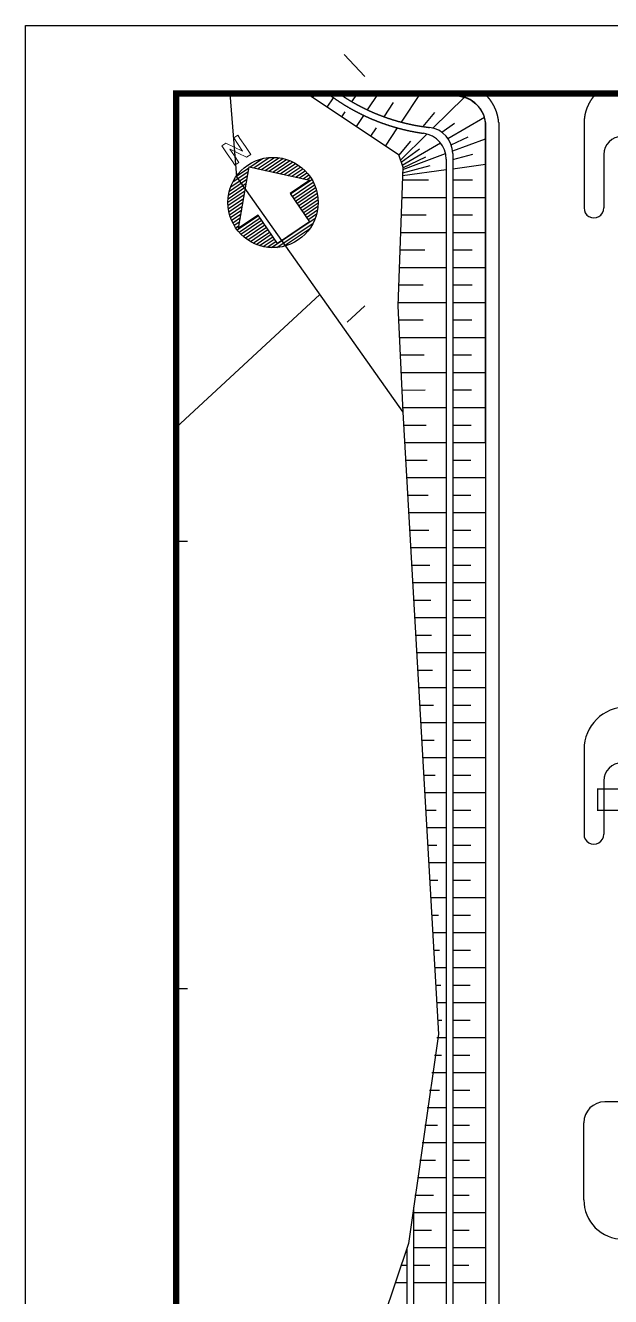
# Model space of a CAD drawing. Header units: millimetres. Extents: x 0 to 420500, y 0 to 297000.
# Drawn here: x 0 to 90210, y 101003 to 297000 of the extents above; entities that cross this region are included whole.
import ezdxf
from ezdxf.xclip import XClip

# ---------------------------------------------------------------- set-up
doc = ezdxf.new("R2010")
doc.units = ezdxf.units.MM
doc.header["$LTSCALE"] = 5000
doc.header["$XCLIPFRAME"] = 0
doc.linetypes.add('CEN', pattern=[62, 60, -1, 0, -1])
doc.linetypes.add('PHANTOM', pattern=[63.5, 31.75, -6.35, 6.35, -6.35, 6.35, -6.35])
doc.layers.get('Defpoints').update_dxf_attribs({"color": 167})
for name, color, linetype in [('arch', 8, 'Continuous'), ('S', 4, 'Continuous'), ('SHT', 5, 'Continuous'), ('TRAY', 3, 'Continuous'), ('XREF', 7, 'CEN')]:
    doc.layers.add(name, color=color, linetype=linetype)

# ---------------------------------------------------------------- blocks, each defined once
blk = doc.blocks.new('XR-FORM-ET', base_point=(461, 408))
at = {"layer": 'SHT', "color": 171}
for p, q in [((9300, 87000), (10000, 87000)), ((9300, 59400), (10000, 59400))]:
    blk.add_line(p, q, dxfattribs=at)
at = {"layer": 'SHT'}
blk.add_lwpolyline([(0, 118800), (168200, 118800), (168200, 0), (0, 0)], close=True, dxfattribs=at)
at = {"layer": 'SHT', "const_width": 400}
blk.add_lwpolyline([(9300, 114600), (163900, 114600), (163900, 4200), (9300, 4200)], close=True, dxfattribs=at)
blk = doc.blocks.new('arrow03')
at = {"color": 0}
for p, q in [((-0.5, 0.866), (-0.5, 0.429)), ((-0.437, 0.899), (-0.437, 0.429)), ((-0.375, 0.927), (-0.375, 0.429)), ((-0.312, 0.95), (-0.312, 0.429)), ((-0.25, 0.968), (-0.25, 0.429)), ((-0.187, 0.982), (-0.187, 0.429)), ((-0.125, 0.992), (-0.125, 0.429)), ((-0.062, 0.998), (-0.062, 0.429)), ((-0.048, 0.952), (0.952, 0)), ((-0.048, 0.429), (-0.048, 0.952)), ((0, 1), (0, 0.907)), ((0.063, 0.998), (0.063, 0.848)), ((0.125, 0.992), (0.125, 0.788)), ((0.188, 0.982), (0.188, 0.728)), ((0.25, 0.968), (0.25, 0.669)), ((0.313, 0.95), (0.313, 0.609)), ((0.375, 0.927), (0.375, 0.55)), ((0.438, 0.899), (0.438, 0.49)), ((0.5, 0.866), (0.5, 0.431)), ((-0.687, 0.726), (-0.687, 0.429)), ((-0.625, 0.781), (-0.625, 0.429)), ((-0.562, 0.827), (-0.562, 0.429)), ((0.563, 0.827), (0.563, 0.371)), ((0.625, 0.781), (0.625, 0.312)), ((0.688, 0.726), (0.688, 0.252)), ((-0.812, 0.583), (-0.812, -0.583)), ((-0.75, 0.661), (-0.75, 0.429)), ((0.75, 0.661), (0.75, 0.193)), ((0.813, 0.583), (0.813, 0.133)), ((-0.937, 0.348), (-0.937, -0.348)), ((-0.875, 0.484), (-0.875, -0.484)), ((-0.81, -0.429), (-0.81, 0.429)), ((-0.81, 0.429), (-0.048, 0.429)), ((0.875, 0.484), (0.875, 0.074)), ((0.938, 0.348), (0.938, 0.014)), ((0.952, 0), (-0.048, -0.952)), ((0.813, -0.133), (0.813, -0.583)), ((0.875, -0.074), (0.875, -0.484)), ((0.938, -0.014), (0.938, -0.348)), ((0.625, -0.312), (0.625, -0.781)), ((0.688, -0.252), (0.688, -0.726)), ((0.75, -0.193), (0.75, -0.661)), ((-0.048, -0.429), (-0.81, -0.429)), ((-0.75, -0.429), (-0.75, -0.661)), ((-0.687, -0.429), (-0.687, -0.726)), ((-0.625, -0.429), (-0.625, -0.781)), ((-0.562, -0.429), (-0.562, -0.827)), ((-0.5, -0.429), (-0.5, -0.866)), ((-0.437, -0.429), (-0.437, -0.899)), ((-0.375, -0.429), (-0.375, -0.927)), ((-0.312, -0.429), (-0.312, -0.95)), ((-0.25, -0.429), (-0.25, -0.968)), ((-0.187, -0.429), (-0.187, -0.982)), ((-0.125, -0.429), (-0.125, -0.992)), ((-0.062, -0.429), (-0.062, -0.998)), ((-0.048, -0.952), (-0.048, -0.429)), ((0.438, -0.49), (0.438, -0.899)), ((0.5, -0.431), (0.5, -0.866)), ((0.563, -0.371), (0.563, -0.827)), ((0.25, -0.669), (0.25, -0.968)), ((0.313, -0.609), (0.313, -0.95)), ((0.375, -0.55), (0.375, -0.927)), ((0.125, -0.788), (0.125, -0.992)), ((0.188, -0.728), (0.188, -0.982)), ((0, -0.907), (0, -1)), ((0.063, -0.848), (0.063, -0.998))]:
    blk.add_line(p, q, dxfattribs=at)
at = {"color": 0, "lineweight": 0}
blk.add_lwpolyline([(1.673, 0.239), (1.459, 0.239), (1.243, 0.239), (1.156, 0.239), (1.156, 0.133), (1.335, 0.133), (1.514, 0.133), (1.514, 0.128), (1.337, 0.027), (1.159, -0.074), (1.156, -0.183), (1.37, -0.183), (1.586, -0.183), (1.673, -0.183), (1.673, -0.077), (1.497, -0.077), (1.321, -0.077), (1.321, -0.072), (1.497, 0.029), (1.673, 0.133), (1.673, 0.239)], dxfattribs=at)
at = {"color": 0}
blk.add_circle((0, 0), 1, dxfattribs=at)
blk = doc.blocks.new('XR-배치도', base_point=(461, 408))
at = {"layer": 'arch'}
for p, q in [((198776, 357651), (208341, 348779)), ((204380, 356593), (210406, 351005)), ((182646, 346440), (183504, 346999)), ((183504, 346999), (184338, 347324)), ((184338, 347324), (185228, 347484)), ((185228, 347484), (186193, 347460)), ((186193, 347460), (187304, 347173)), ((186212, 340683), (187623, 347033)), ((187304, 347173), (188418, 346543)), ((189731, 348086), (332233, 215924)), ((180145, 343941), (181224, 344964)), ((181224, 344964), (181935, 345708)), ((181935, 345708), (182646, 346440)), ((183471, 340072), (183263, 346869)), ((188418, 346543), (330857, 214441)), ((188418, 346543), (189685, 345368)), ((224569, 313015), (188418, 346543)), ((188418, 346543), (264141, 276316)), ((189685, 345368), (212698, 324025)), ((178697, 342738), (180145, 343941)), ((184882, 340643), (185150, 343026)), ((187272, 340388), (188133, 343128)), ((188136, 339904), (190202, 344888)), ((177587, 341929), (178697, 342738)), ((179502, 337129), (178249, 342400)), ((182260, 339103), (181907, 341891)), ((189101, 339009), (190600, 341837)), ((190143, 338042), (193078, 342222)), ((174559, 334585), (173373, 339576)), ((184438, 332702), (185918, 339362)), ((188421, 339640), (327417, 210731)), ((193537, 339080), (191450, 336830)), ((177060, 335731), (176449, 338304)), ((183687, 333023), (183511, 338771)), ((184992, 332323), (187684, 338814)), ((185661, 331656), (189557, 337206)), ((188386, 338292), (326728, 209989)), ((196870, 338705), (193429, 334995)), ((172001, 333679), (171364, 336357)), ((180524, 332829), (179749, 336090)), ((182994, 333319), (182629, 336194)), ((184007, 332886), (184403, 336394)), ((184797, 332518), (185964, 336228)), ((185361, 331955), (187404, 335808)), ((197472, 335386), (195407, 333160)), ((161408, 328284), (182848, 333381)), ((175273, 331580), (174796, 333590)), ((177899, 332204), (177535, 333733)), ((182848, 333381), (184743, 332572)), ((188919, 334100), (186175, 331142)), ((192741, 334253), (188087, 329235)), ((200827, 335035), (197386, 331325)), ((170023, 330332), (169622, 332020)), ((172648, 330956), (172429, 331879)), ((184743, 332572), (199901, 317447)), ((201407, 331693), (199365, 329490)), ((204784, 331365), (201343, 327655)), ((167397, 329708), (167207, 330508)), ((192628, 330163), (189998, 327328)), ((196698, 330583), (191910, 325420)), ((205342, 327999), (203322, 325820)), ((208741, 327695), (205300, 323985)), ((196425, 326321), (193821, 323513)), ((200655, 326913), (195733, 321606)), ((209277, 324305), (207279, 322150)), ((212698, 324025), (209257, 320315)), ((212698, 324025), (224569, 313015)), ((200222, 322478), (197644, 319698)), ((204612, 323243), (199556, 317791)), ((208569, 319573), (203660, 314280)), ((213212, 320611), (211236, 318480)), ((216655, 320355), (213215, 316645)), ((204171, 318799), (201594, 316021)), ((199901, 317447), (212433, 306892)), ((212526, 315903), (207793, 310800)), ((217147, 316917), (215193, 314810)), ((220612, 316685), (217172, 312975)), ((208231, 315240), (205727, 312540)), ((212291, 311681), (209860, 309059)), ((216484, 312233), (211926, 307319)), ((221082, 313223), (219150, 311140)), ((224569, 313015), (221129, 309305)), ((216351, 308122), (214005, 305592)), ((220441, 308563), (216088, 303870)), ((225017, 309529), (223107, 307470)), ((228527, 309345), (225086, 305635)), ((228957, 305841), (227064, 303800)), ((220411, 304563), (218171, 302148)), ((224398, 304893), (220254, 300425)), ((232484, 305675), (229043, 301965)), ((232914, 302170), (231022, 300130)), ((236441, 302005), (233000, 298295)), ((224471, 301004), (222337, 298703)), ((228355, 301223), (224420, 296981)), ((236870, 298500), (234979, 296460)), ((240398, 298335), (236957, 294625)), ((228530, 297443), (226503, 295258)), ((232312, 297553), (228586, 293536)), ((240827, 294829), (238936, 292790)), ((244355, 294665), (240914, 290956)), ((232579, 293873), (230669, 291814)), ((236269, 293884), (232752, 290091)), ((236629, 290303), (234835, 288369)), ((240226, 290214), (236918, 286646)), ((244783, 291159), (242893, 289121)), ((248312, 290995), (244872, 287286)), ((269571, 291981), (279137, 283110)), ((275175, 290924), (281201, 285336)), ((240678, 286732), (239001, 284924)), ((244183, 286544), (241084, 283202)), ((248740, 287488), (246850, 285451)), ((252269, 287325), (248829, 283616)), ((244728, 283162), (243167, 281479)), ((248141, 282874), (245250, 279757)), ((252696, 283818), (250807, 281781)), ((256226, 283655), (252786, 279946)), ((248777, 279591), (247333, 278035)), ((252098, 279204), (249416, 276312)), ((256653, 280147), (254764, 278111)), ((260183, 279985), (256743, 276276)), ((260610, 276477), (258721, 274441)), ((252826, 276021), (251499, 274590)), ((256055, 275534), (253582, 272868)), ((264141, 276316), (260700, 272606)), ((264141, 276316), (330857, 214441)), ((256876, 272451), (255665, 271145)), ((264566, 272806), (262679, 270771)), ((268098, 272646), (264657, 268936)), ((260012, 271864), (257748, 269423)), ((260925, 268880), (259831, 267700)), ((268523, 269135), (266636, 267101)), ((272055, 268976), (268614, 265266)), ((263969, 268194), (261914, 265978)), ((264975, 265310), (263997, 264256)), ((272469, 265454), (270593, 263431)), ((276012, 265306), (272571, 261596)), ((267926, 264524), (266080, 262533)), ((269024, 261739), (268163, 260811)), ((271883, 260854), (270246, 259089)), ((276412, 261768), (274550, 259761)), ((279969, 261636), (276529, 257926)), ((314202, 260250), (311574, 257417)), ((273074, 258169), (272329, 257366)), ((275840, 257184), (274412, 255644)), ((280354, 258082), (278507, 256091)), ((283926, 257966), (280486, 254256)), ((277128, 254604), (276495, 253922)), ((279798, 253514), (278578, 252199)), ((284296, 254396), (282464, 252421)), ((287883, 254296), (284443, 250586)), ((281202, 251060), (280661, 250477)), ((320460, 244740), (311747, 252821)), ((283755, 249844), (282744, 248754)), ((288238, 250710), (286421, 248751)), ((291840, 250626), (288400, 246916)), ((285276, 247516), (284827, 247032)), ((292180, 247024), (290378, 245081)), ((295798, 246956), (292357, 243246)), ((287712, 246174), (286732, 245118)), ((289183, 243793), (288456, 243009)), ((296122, 243338), (294336, 241411)), ((299755, 243286), (296314, 239576)), ((291669, 242504), (290180, 240899)), ((292931, 239897), (291904, 238790)), ((300064, 239651), (298293, 237741)), ((303712, 239616), (300271, 235906)), ((295626, 238834), (293628, 236680)), ((296679, 236001), (295353, 234571)), ((304007, 235965), (302250, 234071)), ((307669, 235946), (304228, 232236)), ((299583, 235164), (297077, 232461)), ((300427, 232106), (298801, 230352)), ((303540, 231494), (300525, 228243)), ((307938, 232268), (306207, 230401)), ((311626, 232276), (308185, 228566)), ((304175, 228210), (302249, 226133)), ((307497, 227824), (303973, 224024)), ((311868, 228569), (310164, 226731)), ((315583, 228606), (312143, 224896)), ((303403, 224721), (323288, 206279)), ((307923, 224315), (306035, 222279)), ((311454, 224154), (308014, 220444)), ((315798, 224869), (314121, 223061)), ((319540, 224936), (316100, 221226)), ((307335, 219694), (322600, 205537)), ((311715, 220467), (309992, 218610)), ((315412, 220484), (311971, 216775)), ((309304, 217868), (308691, 217207)), ((311283, 216033), (310054, 214707))]:
    blk.add_line(p, q, dxfattribs=at)
at = {"layer": 'arch', "linetype": 'PHANTOM'}
for p, q in [((127736, 344702), (168401, 312764)), ((127736, 344702), (168401, 312764)), ((168401, 312764), (212432, 306901)), ((168401, 312764), (212432, 306901)), ((212432, 306901), (212432, 306901)), ((212432, 306901), (286460, 245694)), ((212432, 306901), (212432, 306901)), ((212432, 306901), (286460, 245694)), ((286460, 245694), (306981, 220357)), ((286460, 245694), (306981, 220357)), ((306981, 220357), (312856, 209582)), ((306981, 220357), (312856, 209582))]:
    blk.add_line(p, q, dxfattribs=at)
at = {"layer": 'arch', "ltscale": 1.2}
blk.add_lwpolyline([(190416, 309832, 0, 1000, 0), (190416, 306832, 0, 0, 0), (190416, 262123, 0, 0, 0)], format="xyseb", dxfattribs=at)
at = {"layer": 'arch', "const_width": 200}
blk.add_lwpolyline([(275438, 289382), (278356, 292540), (280780, 290300), (277861, 287142)], close=True, dxfattribs=at)
at = {"layer": 'arch'}
for centre, radius, start, end in [((203256, 362481), 6589, 137.1562, 227.1562), ((206294, 358658), 2815, 137.1562, 227.1562), ((209398, 349870), 1518, 225.91942, 48.39299), ((185600, 342866), 6657, 51.64568, 140.75704), ((185597, 342857), 4641, 52.57945, 142.09935), ((163025, 363068), 25670, 228.78967, 317.44673), ((163025, 363068), 31742, 228.78967, 309.17627), ((163025, 363068), 30730, 228.78967, 310.6236), ((185668, 336672), 4048, 47.1562, 130.6236), ((185633, 335324), 4048, 47.1562, 129.17627), ((274051, 296812), 6589, 137.1562, 227.1562), ((277090, 292988), 2815, 137.1562, 227.1562), ((280193, 284200), 1518, 225.91942, 48.39299), ((313959, 255205), 3252, 137.1562, 227.1562), ((324573, 249175), 6048, 227.1562, 317.1562)]:
    blk.add_arc(centre, radius, start, end, dxfattribs=at)
at = {"layer": 'Defpoints'}
for points in [[(46500, 573000), (733500, 573000), (733500, 21000), (46500, 21000)], [(819500, 21000), (46500, 21000), (46500, 573000), (819500, 573000)]]:
    blk.add_lwpolyline(points, close=True, dxfattribs=at)
at = {"layer": 'arch', "xscale": 11594.02565561133, "yscale": 11594.02565561133, "zscale": 11594.02565563189, "rotation": 171.104888993274}
blk.add_blockref('arrow03', (698031, 533711), dxfattribs=at)

msp = doc.modelspace()

# ---------------------------------------------------------------- block references
at = {"layer": 'S', "xscale": 2.5, "yscale": 2.5, "zscale": 2.5}
msp.add_blockref('XR-FORM-ET', (1153, 1021), dxfattribs=at)
at = {"layer": 'TRAY'}
ref = msp.add_blockref('XR-배치도', (-310663, 184385), dxfattribs=dict(at, rotation=312.8437953840571))
XClip(ref).set_block_clipping_path([(355016.7243769546, 126994.5435289501), (152650.6807000034, 314675.0815890764), (386231.3503509208, 566532.8207304992), (588597.394027872, 378852.2826703729)])
at = {"layer": 'XREF'}
ref = msp.add_blockref('XR-배치도', (-481054, 358990), dxfattribs=dict(at, xscale=0.6, yscale=0.6, zscale=0.6, rotation=312.8437953840571))
XClip(ref).set_block_clipping_path([(698416.783994557, 488934.0324093455), (647991.03648427, 535700.4328036853), (686154.1839758769, 576849.7456304759), (736579.9314861639, 530083.3452361361)])

doc.saveas('drawing.dxf')
